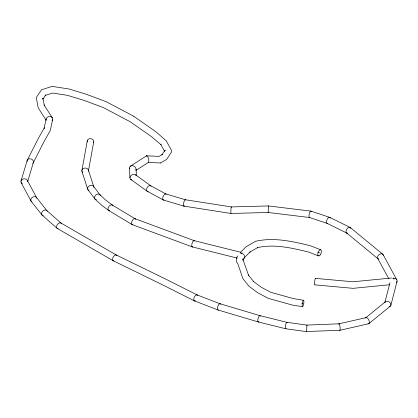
<?xml version="1.0" encoding="UTF-8"?>
<svg xmlns="http://www.w3.org/2000/svg" width="418" height="418" viewBox="0 0 418 418"><rect width="100%" height="100%" fill="white"/><g stroke="black" fill="none" stroke-linecap="round" stroke-linejoin="round"><path stroke-width="0.63" d="M164.817 151.107L165.204 149.994L161.891 154.848L162.414 154.378L159.07 156.379L146.577 155.804L130.385 166.228M42.85 98.904L42.835 98.073L44.376 105.676L44.057 104.934L52.339 117.798M81.886 170.455L87.294 140.772M88.428 170.972L93.736 141.833M306.728 331.281L306.603 331.641L285.719 328.752L258.319 321.97L218.06 309.978M268.293 212.161L268.189 212.485L309.498 217.517M46.084 119.073L44.109 128.43L44.324 127.814L38.66 137.815L27.348 160.026M52.684 119.402L50.296 130.489L44.407 140.913L33.221 162.884M384.8 302.674L389.973 282.693M390.861 305.302L397.011 281.528M20.973 181.078L27.217 160.324M27.661 181.496L33.398 162.43M146.326 156.107L146.519 155.841M237.962 255.858C235.47 258.084 236.034 262.076 237.722 263.497L242.91 278.681L249.039 286.246L257.629 292.704L268.319 298.374L292.229 305.035L302.507 306.697M243.025 260.304L244.42 257.561M42.897 99.15L45.792 94.907L45.316 95.346M240.522 252.347L246.061 246.772L255.597 241.29C273.942 237.058 292.522 241.416 310.396 245.753L320.758 249.807M244.055 258.058L250.194 251.855L249.985 252.023M135.803 170.497L148.515 162.315C149.32 160.251 148.531 157.058 146.708 155.773M365.651 317.847L385.391 301.765M368.942 323.584L390.271 306.211M148.515 162.315L148.191 162.367M249.865 252.091L257.754 247.54M257.681 247.581L257.519 247.628C274.626 243.731 291.921 248.078 308.583 252.033L318.422 255.905M45.076 95.45L52.642 93.042L67.486 95.356L84.133 100.424L103.497 107.64L130.369 121.857L151.629 136.738L161.071 144.78L160.7 144.304L164.457 151.123M338.998 323.804L366.027 317.659M368.566 323.772L339.881 330.298L306.556 331.511L306.922 325.094L339.035 323.804M160.434 162.983L166.651 159.404L171.688 151.797L171.464 150.318L166.171 140.704L155.689 131.628L133.546 116.152M391.53 278.007L353.079 281.774L315.418 278.378M389.618 284.752L353.105 288.331L314.843 284.877M148.265 162.383L160.502 162.983M310.84 211.106L268.492 205.949L231.4 206.92L185.341 199.747M183.983 206.137L230.992 213.462L268.189 212.485L268.492 205.949L268.57 206.246M303.583 300.265A3.266 0.721 -80.8 0 0 302.157 304.821A3.266 0.721 -80.8 0 0 303.332 305.344A3.266 0.721 -80.8 0 0 303.583 300.265L293.619 298.651L270.749 292.286L261.041 287.129L253.47 281.424L253.679 281.622L248.292 274.96L248.679 275.655L242.743 258.894L242.978 259.709M301.759 303.275L303.024 303.478M194.177 240.648L240.752 252.279M192.369 246.923L237.325 258.115M165.794 193.915L185.399 199.757M163.433 200.023L183.925 206.126M220.067 303.771L260.001 315.663L286.962 322.335L306.937 325.094L307.011 325.45M133.65 116.209L106.078 101.637L86.265 94.259L68.918 88.977L52.14 86.364L41.486 89.797L36.246 97.629L38.231 107.907L46.079 120.128M310.898 211.116L329.577 217.303M309.435 217.506L327.231 223.405M134.962 218.692L194.25 240.669M132.302 224.67L192.296 246.902M197.061 294.909L220.145 303.797M194.464 300.903L217.977 309.957M317.805 252.159L319.592 252.859M329.666 217.339L350.059 227.397M327.137 223.369L346.799 233.072M197.155 294.951L166.61 279.553L116.356 255.017L60.876 222.987M194.37 300.861L163.631 285.363L113.262 260.769L57.313 228.468M150.647 185.696L165.972 193.999M147.22 191.261L163.255 199.945M112.285 205.034L135.155 218.792M108.675 210.479L132.109 224.576M135.599 174.865L150.752 185.764M130.693 179.379L147.115 191.193M112.39 205.107L105.697 200.097L99.703 194.537M108.57 210.4L101.454 205.06L95.006 199.088M350.274 227.528L382.825 254.296M346.491 232.863L378.222 258.956A3.287 2.403 -40.5 0 0 378.483 259.123M46.649 210.395L61.091 223.134M42.155 215.134L57.099 228.317M36.444 197.416L46.858 210.604M31.214 201.33L41.952 214.925M93.501 186.188L99.897 194.762M87.994 189.725L94.813 198.863M383.196 254.766L396.839 279.898M377.736 258.387L388.834 278.832M27.311 180.315L36.622 197.672M21.187 182.708L31.036 201.068M88.35 169.98L93.794 186.757M81.965 171.453L87.707 189.155M136.122 169.18L136.362 175.785M129.538 167.884L129.909 177.859M46.226 120.212A3.313 2.686 -11.5 0 1 49.554 116.523A3.313 2.686 -11.5 0 1 52.433 120.05M52.349 120.212A3.313 2.686 -11.5 0 1 52.031 120.661M27.149 161.479A3.266 2.597 22 0 1 31.042 158.965A3.266 2.597 22 0 1 32.823 163.407M21.511 183.126A3.313 2.701 -6.3 0 1 23.413 178.925A3.313 2.701 -6.3 0 1 27.546 181.605M22.384 183.81A3.313 2.701 -6.3 0 1 22.217 183.716M21.903 183.502A3.313 2.701 -6.3 0 1 21.631 183.256M129.862 168.909A3.401 2.602 32.7 0 1 132.485 165.7A3.401 2.602 32.7 0 1 135.981 169.64M131.801 179.892A3.365 2.581 -32.2 0 1 131.121 175.44A3.365 2.581 -32.2 0 1 136.205 175.779M148.238 191.402A3.266 1.959 -58 0 1 147.152 187.645A3.266 1.959 -58 0 1 151.144 186.266M231.049 213.41A3.287 0.293 -86.4 0 1 230.924 209.883A3.287 0.293 -86.4 0 1 231.494 207.145M309.973 217.25A3.287 0.956 -77.6 0 1 309.168 214.424A3.287 0.956 -77.6 0 1 311.107 211.283M311.185 211.44A3.287 0.956 -77.6 0 1 311.274 211.764M163.95 200.023A3.281 1.547 -67.8 0 1 163.098 196.606A3.281 1.547 -67.8 0 1 166.124 194.124M184.463 205.87A3.271 0.967 -77.4 0 1 183.669 202.96A3.271 0.967 -77.4 0 1 185.649 199.997M378.107 258.857A3.287 2.403 -40.5 0 1 379.507 254.316A3.287 2.403 -40.5 0 1 383.41 255.685M384.941 302.397A3.313 2.508 34.9 0 1 389.633 302.219A3.313 2.508 34.9 0 1 389.722 306.556M389.566 306.624A3.313 2.508 34.9 0 1 389.048 306.755M327.634 223.421A3.271 1.541 -67.8 0 1 326.965 219.805A3.271 1.541 -67.8 0 1 329.974 217.595M330.037 217.684A3.271 1.541 -67.8 0 1 330.183 218.018M347.577 233.187A3.276 1.98 -57.6 0 1 346.851 229.038A3.276 1.98 -57.6 0 1 350.801 228.437M393.902 278.367A3.302 2.691 -7.7 0 1 396.922 281.863M396.844 282.025A3.302 2.691 -7.7 0 1 396.536 282.484M392.648 278.56A3.302 2.691 -7.7 0 1 393.693 278.378M393.604 277.98A3.266 0.444 84.4 0 1 393.74 278.325L393.772 278.44A3.266 0.444 84.4 0 1 393.939 279.161M365.583 317.941A3.339 1.682 65.7 0 1 368.916 320.225A3.339 1.682 65.7 0 1 368.002 323.798M338.794 324.18A3.281 0.59 82.6 0 1 340.017 326.892A3.281 0.59 82.6 0 1 339.594 330.063M286.126 328.527A3.271 0.841 -79.2 0 1 285.468 325.653A3.271 0.841 -79.2 0 1 287.15 322.482M258.956 321.703A3.266 1.139 -74.8 0 1 258.052 318.563A3.266 1.139 -74.8 0 1 260.43 316.175M218.421 309.963A3.266 1.353 -71.2 0 1 217.809 306.363A3.266 1.353 -71.2 0 1 220.479 304.105M195.472 300.767A3.266 1.62 -66.2 0 1 194.145 297.579A3.266 1.62 -66.2 0 1 197.521 295.343M113.952 260.889A3.266 1.803 -62 0 1 113.278 256.929A3.266 1.803 -62 0 1 116.878 255.664M58.254 228.641A3.271 2.074 -54.6 0 1 57.339 224.618A3.271 2.074 -54.6 0 1 61.524 223.818M43.294 215.578A3.271 2.336 -43.7 0 1 42.558 211.309A3.271 2.336 -43.7 0 1 47.192 211.268M31.982 201.904A3.266 2.492 -33.4 0 1 32.249 197.437A3.266 2.492 -33.4 0 1 36.841 198.268M314.953 284.778A3.266 0.413 -84.8 0 1 314.733 281.434A3.266 0.413 -84.8 0 1 315.548 278.602M87.43 141.937A3.266 2.649 10.3 0 1 90.722 138.656A3.266 2.649 10.3 0 1 93.454 142.616M82.618 172.472A3.281 2.675 -4 0 1 84.347 168.135A3.281 2.675 -4 0 1 88.376 171.134M88.898 190.441A3.276 2.555 -27.8 0 1 89.332 185.822A3.276 2.555 -27.8 0 1 93.883 187.405M95.957 199.574A3.271 2.367 -42.2 0 1 95.44 195.389A3.271 2.367 -42.2 0 1 100.048 195.018M100.111 195.159A3.271 2.367 -42.2 0 1 100.2 195.457M96.286 199.616A3.271 2.367 -42.2 0 1 96.119 199.6M109.715 210.672A3.266 2.022 -56.1 0 1 108.784 206.654A3.266 2.022 -56.1 0 1 112.881 205.902M132.987 224.68A3.276 1.698 -64.6 0 1 132.072 221.002A3.276 1.698 -64.6 0 1 135.516 219.225M192.797 246.839A3.271 1.254 -73 0 1 192.061 243.459A3.271 1.254 -73 0 1 194.569 240.946M241.186 253.883A3.266 1.129 -74.9 0 1 242.038 252.827M240.528 253.136A3.276 2.461 36.4 0 1 244.07 254.928A3.276 2.461 36.4 0 1 243.95 258.167M320.12 254.959A3.266 1.5 -68.6 0 0 320.846 249.849A3.266 1.5 -68.6 0 0 317.805 253.763A3.266 1.5 -68.6 0 0 320.12 254.959"/></g></svg>
